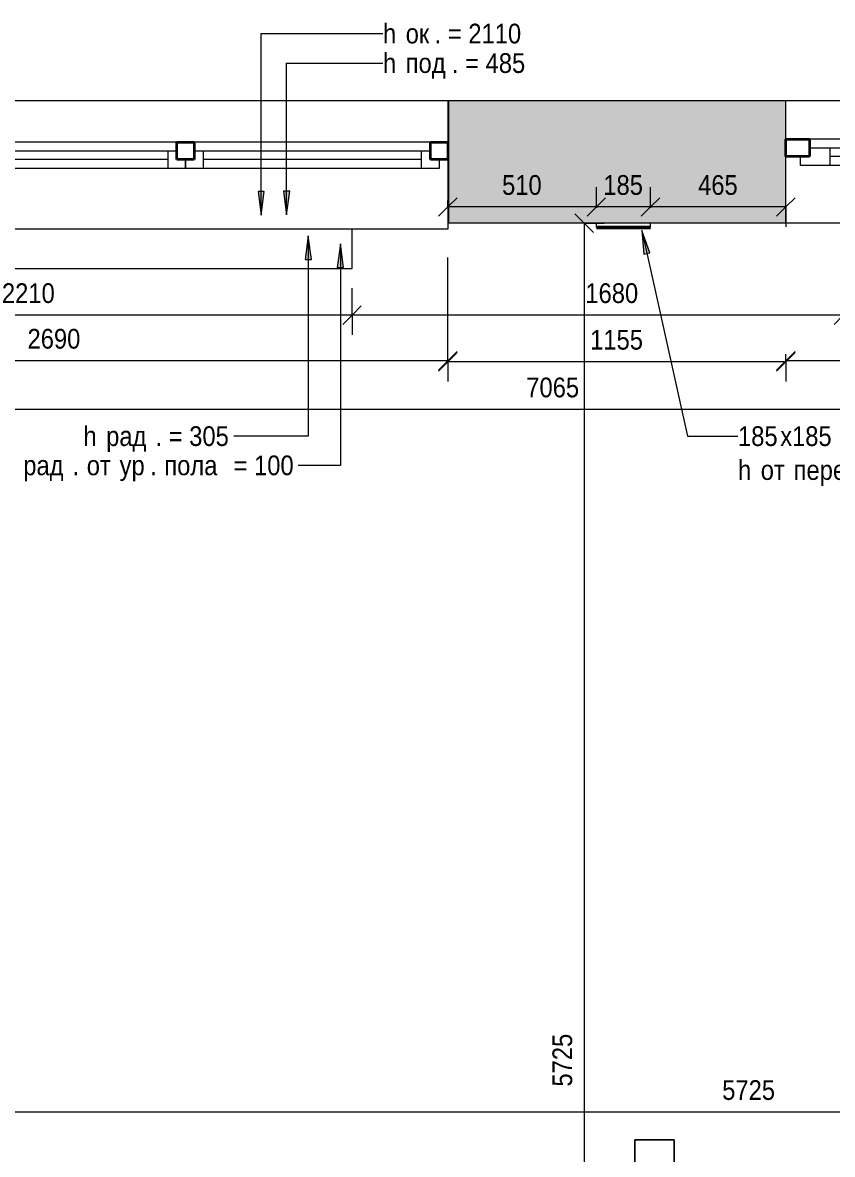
# Model space of a CAD drawing. Header units: millimetres. Extents: x 13896 to 30347, y -17371 to -9261.
# Drawn here: x 16955 to 19724, y -13133 to -9261 of the extents above; entities that cross this region are included whole.
import ezdxf

# ---------------------------------------------------------------- set-up
doc = ezdxf.new("R2010")
doc.units = ezdxf.units.MM
for name, color, linetype, lineweight in [('_ Окна', 7, 'Continuous', 35), ('Аннотация', 7, 'Continuous', 9), ('Марки помещений', 7, 'Continuous', 18), ('Окна', 7, 'Continuous', 20), ('Перекрытие', 7, 'Continuous', 20), ('Размеры', 7, 'Continuous', 9), ('Размеры-45', 7, 'Continuous', 9), ('Стены внутренние', 7, 'Continuous', 20)]:
    doc.layers.add(name, color=color, linetype=linetype, lineweight=lineweight)
doc.layers.add('Линии', color=94, linetype='Continuous', lineweight=9, true_color=0x00a600)
doc.styles.add('Century Gothic', font='GOTHIC.TTF', dxfattribs={"width": 0.9, "height": 67.5})
doc.dimstyles.new('GOT_1_5_округ_до_5', dxfattribs={"dimscale": 304.8, "dimtxt": 70.481358, "dimasz": 0.20876, "dimexe": 0.221457, "dimexo": 0.221457, "dimgap": 0.073819, "dimtad": 1, "dimdec": 0, "dimrnd": 5, "dimdsep": 46, "dimtxsty": 'Century Gothic', "dimblk1": 'OBLIQUE', "dimblk2": 'OBLIQUE', "dimsah": 1, "dimcen": 0.09, "dimazin": 0, "dimtfac": 1, "dimtdec": 4, "dimtix": 1, "dimtmove": 0, "dimatfit": 3, "dimfxl": 1, "dimtvp": 1, "dimtolj": 1, "dimtzin": 0, "dimarcsym": 2})
doc.dimstyles.new('GOT_1_5_округ_до_5_1', dxfattribs={"dimscale": 304.8, "dimtxt": 70.481358, "dimasz": 0.20876, "dimexe": 0.221457, "dimexo": 0.221457, "dimgap": 0.073819, "dimtad": 1, "dimdec": 0, "dimrnd": 5, "dimdsep": 46, "dimtxsty": 'Century Gothic', "dimblk1": 'OBLIQUE', "dimblk2": 'OBLIQUE', "dimsah": 1, "dimcen": 0.09, "dimazin": 0, "dimtfac": 1, "dimtdec": 4, "dimtix": 1, "dimtmove": 2, "dimatfit": 3, "dimfxl": 1, "dimtvp": 1, "dimtolj": 1, "dimtzin": 0, "dimarcsym": 2})

# ---------------------------------------------------------------- blocks, each defined once
blk = doc.blocks.new('w3 - w3 2 233-5852194-02_Обмерочный план')
at = {"layer": '_ Окна', "lineweight": 9}
for p, q in [((-1100, 12.4), (-1040, 12.4)), ((-1100, -17.6), (-1100, 12.4)), ((-1040, 12.4), (-1040, -47.6)), ((-292.7, 12.4), (-232.7, 12.4)), ((-292.7, -47.6), (-292.7, 12.4)), ((-232.7, 12.4), (-232.7, -17.6)), ((-232.7, 12.4), (-172.7, 12.4)), ((-232.7, -17.6), (-232.7, 12.4)), ((-172.7, 12.4), (-172.7, -47.6)), ((604.7, 12.4), (664.7, 12.4)), ((604.7, -47.6), (604.7, 12.4)), ((664.7, 12.4), (724.7, 12.4)), ((664.7, -17.6), (664.7, 12.4)), ((664.7, 12.4), (664.7, -17.6)), ((724.7, 12.4), (724.7, -47.6)), ((1472, 12.4), (1532, 12.4)), ((1472, -47.6), (1472, 12.4)), ((1532, 12.4), (1532, -17.6)), ((-1070, -17.6), (-1100, -17.6)), ((-1070, -47.6), (-1070, -17.6)), ((-262.7, -17.6), (-262.7, -47.6)), ((-232.7, -17.6), (-262.7, -17.6)), ((-202.7, -17.6), (-232.7, -17.6)), ((-202.7, -47.6), (-202.7, -17.6)), ((634.7, -17.6), (634.7, -47.6)), ((664.7, -17.6), (634.7, -17.6)), ((694.7, -17.6), (664.7, -17.6)), ((694.7, -47.6), (694.7, -17.6)), ((1502, -17.6), (1502, -47.6)), ((1532, -17.6), (1502, -17.6)), ((-1040, -47.6), (-1070, -47.6)), ((-262.7, -47.6), (-292.7, -47.6)), ((-172.7, -47.6), (-202.7, -47.6)), ((634.7, -47.6), (604.7, -47.6)), ((724.7, -47.6), (694.7, -47.6)), ((1502, -47.6), (1472, -47.6))]:
    blk.add_line(p, q, dxfattribs=at)
at = {"layer": '_ Окна'}
for p, q in [((-1130, -77.6), (-1130, -17.6)), ((-1130, -17.6), (-1070, -17.6)), ((-1070, -17.6), (-1070, -77.6)), ((-262.7, -17.6), (-202.7, -17.6)), ((-262.7, -77.6), (-262.7, -17.6)), ((-202.7, -17.6), (-202.7, -77.6)), ((634.7, -17.6), (694.7, -17.6)), ((634.7, -77.6), (634.7, -17.6)), ((694.7, -17.6), (694.7, -77.6)), ((1502, -77.6), (1502, -17.6)), ((1502, -17.6), (1562, -17.6)), ((1562, -17.6), (1562, -77.6)), ((-1070, -77.6), (-1130, -77.6)), ((-202.7, -77.6), (-262.7, -77.6)), ((694.7, -77.6), (634.7, -77.6)), ((1562, -77.6), (1502, -77.6))]:
    blk.add_line(p, q, dxfattribs=at)
at = {"layer": 'Окна', "lineweight": 9}
for p, q in [((-1040, 12.4), (-292.7, 12.4)), ((-172.7, 12.4), (604.7, 12.4)), ((724.7, 12.4), (1472, 12.4)), ((-292.7, -47.6), (-1040, -47.6)), ((604.7, -47.6), (-172.7, -47.6)), ((1472, -47.6), (724.7, -47.6))]:
    blk.add_line(p, q, dxfattribs=at)
at = {"layer": 'Окна'}
for p, q in [((-1040, -17.6), (-292.7, -17.6)), ((-172.7, -17.6), (604.7, -17.6)), ((724.7, -17.6), (1472, -17.6)), ((-1070, -77.6), (-262.7, -77.6)), ((-202.7, -77.6), (634.7, -77.6)), ((694.7, -77.6), (1502, -77.6))]:
    blk.add_line(p, q, dxfattribs=at)
blk = doc.blocks.new('Anschlag - Anschlag 2-6141227-02_Обмерочный план')
at = {"layer": '_ Окна', "lineweight": 9}
for p, q in [((-1080, 12.2), (-980, 12.2)), ((-1080, -17.8), (-1080, 12.2)), ((-980, 12.2), (-980, -47.8)), ((-100, 12.2), (0, 12.2)), ((-100, -47.8), (-100, 12.2)), ((0, 12.2), (100, 12.2)), ((0, -17.8), (0, 12.2)), ((0, 12.2), (0, -17.8)), ((100, 12.2), (100, -47.8)), ((980, 12.2), (1080, 12.2)), ((980, -47.8), (980, 12.2)), ((1080, 12.2), (1080, -17.8)), ((-1050, -17.8), (-1080, -17.8)), ((-1050, -47.8), (-1050, -17.8)), ((-30, -17.8), (-30, -47.8)), ((0, -17.8), (-30, -17.8)), ((30, -17.8), (0, -17.8)), ((30, -47.8), (30, -17.8)), ((1050, -17.8), (1050, -47.8)), ((1080, -17.8), (1050, -17.8)), ((-980, -47.8), (-1050, -47.8)), ((-30, -47.8), (-100, -47.8)), ((100, -47.8), (30, -47.8)), ((1050, -47.8), (980, -47.8))]:
    blk.add_line(p, q, dxfattribs=at)
at = {"layer": '_ Окна'}
for p, q in [((-1130, -77.8), (-1130, -17.8)), ((-1130, -17.8), (-1050, -17.8)), ((-1050, -17.8), (-1050, -77.8)), ((-30, -17.8), (30, -17.8)), ((-30, -77.8), (-30, -17.8)), ((30, -17.8), (30, -77.8)), ((1050, -77.8), (1050, -17.8)), ((1050, -17.8), (1130, -17.8)), ((1130, -17.8), (1130, -77.8)), ((-1050, -77.8), (-1130, -77.8)), ((30, -77.8), (-30, -77.8)), ((1130, -77.8), (1050, -77.8))]:
    blk.add_line(p, q, dxfattribs=at)
at = {"layer": 'Окна', "lineweight": 9}
for p, q in [((-980, 12.2), (-100, 12.2)), ((100, 12.2), (980, 12.2)), ((-100, -47.8), (-980, -47.8)), ((980, -47.8), (100, -47.8))]:
    blk.add_line(p, q, dxfattribs=at)
at = {"layer": 'Окна'}
for p, q in [((-980, -17.8), (-60, -17.8)), ((60, -17.8), (980, -17.8)), ((-1050, -77.8), (-30, -77.8)), ((30, -77.8), (1050, -77.8))]:
    blk.add_line(p, q, dxfattribs=at)
blk = doc.blocks.new('DIMBLOCK79-02_Обмерочный план')
at = {"layer": 'Размеры-45', "lineweight": 18}
for p, q in [((15237.8, -10584.5), (15269.6, -10552.6)), ((22300.8, -10584.5), (22332.6, -10552.6)), ((15237.8, -10584.5), (15206, -10616.3)), ((22300.8, -10584.5), (22269, -10616.3))]:
    blk.add_line(p, q, dxfattribs=at)
at = {"layer": 'Размеры-45'}
for p, q in [((15237.8, -10584.5), (15237.8, -10562)), ((22300.8, -10584.5), (22300.8, -10562)), ((22300.8, -10584.5), (15237.8, -10584.5)), ((15237.8, -10584.5), (15237.8, -10652)), ((22300.8, -10584.5), (22300.8, -10652))]:
    blk.add_line(p, q, dxfattribs=at)
at = {"layer": 'Размеры-45', "color": 0, "insert": (18677.6, -10475.4), "char_height": 67.5, "width": 220.17, "attachment_point": 1, "line_spacing_factor": 0.984502, "style": 'Century Gothic'}
blk.add_mtext('7065', dxfattribs=at)
blk = doc.blocks.new('_Oblique')
at = {"color": 0, "linetype": 'ByBlock', "lineweight": -2}
blk.add_line((-0.5, -0.5), (0.5, 0.5), dxfattribs=at)
blk = doc.blocks.new('DIMBLOCK108-02_Обмерочный план')
at = {"layer": 'Размеры-45'}
for p, q in [((15717.8, -10417.8), (15717.8, -10064.6)), ((18409.8, -10417.8), (18409.8, -10064.6)), ((18409.8, -10417.8), (15717.8, -10417.8)), ((15717.8, -10417.8), (15717.8, -10485.3)), ((18409.8, -10417.8), (18409.8, -10485.3))]:
    blk.add_line(p, q, dxfattribs=at)
at = {"layer": 'Размеры-45', "lineweight": 18}
for p, q in [((15717.8, -10417.8), (15749.6, -10386)), ((18409.8, -10417.8), (18441.6, -10386)), ((15717.8, -10417.8), (15686, -10449.6)), ((18409.8, -10417.8), (18378, -10449.6))]:
    blk.add_line(p, q, dxfattribs=at)
at = {"layer": 'Размеры-45', "color": 0, "insert": (16972.1, -10308.8), "char_height": 67.5, "width": 220.17, "attachment_point": 1, "line_spacing_factor": 0.984502, "style": 'Century Gothic'}
blk.add_mtext('2690', dxfattribs=at)
blk = doc.blocks.new('DIMBLOCK111-02_Обмерочный план')
at = {"layer": 'Размеры-45', "lineweight": 18}
for p, q in [((19565.6, -10417.8), (19597.4, -10386)), ((21825.6, -10417.8), (21857.4, -10386)), ((19565.6, -10417.8), (19533.8, -10449.6)), ((21825.6, -10417.8), (21793.8, -10449.6))]:
    blk.add_line(p, q, dxfattribs=at)
at = {"layer": 'Размеры-45'}
for p, q in [((19565.6, -10417.8), (19565.6, -10395.3)), ((21825.6, -10417.8), (21825.6, -10395.3)), ((21825.6, -10417.8), (19565.6, -10417.8)), ((19565.6, -10417.8), (19565.6, -10485.3)), ((21825.6, -10417.8), (21825.6, -10485.3))]:
    blk.add_line(p, q, dxfattribs=at)
at = {"layer": 'Размеры-45', "color": 0, "insert": (20603.8, -10308.8), "char_height": 67.5, "width": 220.17, "attachment_point": 1, "line_spacing_factor": 0.984502, "style": 'Century Gothic'}
blk.add_mtext('2260', dxfattribs=at)
blk = doc.blocks.new('DIMBLOCK112-02_Обмерочный план')
at = {"layer": 'Размеры-45'}
for p, q in [((18409.8, -10421.2), (18409.8, -10064.6)), ((19565.6, -10421.2), (19565.6, -10398.7)), ((19565.6, -10421.2), (18409.8, -10421.2)), ((18409.8, -10421.2), (18409.8, -10488.7)), ((19565.6, -10421.2), (19565.6, -10488.7))]:
    blk.add_line(p, q, dxfattribs=at)
at = {"layer": 'Размеры-45', "lineweight": 18}
for p, q in [((18409.8, -10421.2), (18441.6, -10389.4)), ((19565.6, -10421.2), (19597.4, -10389.4)), ((18409.8, -10421.2), (18378, -10453)), ((19565.6, -10421.2), (19533.8, -10453))]:
    blk.add_line(p, q, dxfattribs=at)
at = {"layer": 'Размеры-45', "color": 0, "insert": (18896, -10312.2), "char_height": 67.5, "width": 220.17, "attachment_point": 1, "line_spacing_factor": 0.984502, "style": 'Century Gothic'}
blk.add_mtext('1155', dxfattribs=at)
blk = doc.blocks.new('DIMBLOCK115-02_Обмерочный план')
at = {"layer": 'Размеры-45'}
for p, q in [((18081.8, -10261.7), (18081.8, -10169.6)), ((19761.8, -10261.7), (19761.8, -10149.6)), ((19761.8, -10261.7), (18081.8, -10261.7)), ((18081.8, -10261.7), (18081.8, -10329.2)), ((19761.8, -10261.7), (19761.8, -10329.2))]:
    blk.add_line(p, q, dxfattribs=at)
at = {"layer": 'Размеры-45', "lineweight": 18}
for p, q in [((18081.8, -10261.7), (18050, -10293.5)), ((18081.8, -10261.7), (18113.6, -10229.9)), ((19761.8, -10261.7), (19730, -10293.5)), ((19761.8, -10261.7), (19793.6, -10229.9))]:
    blk.add_line(p, q, dxfattribs=at)
at = {"layer": 'Размеры-45', "color": 0, "insert": (18879.6, -10152.7), "char_height": 67.5, "width": 220.17, "attachment_point": 1, "line_spacing_factor": 0.984502, "style": 'Century Gothic'}
blk.add_mtext('1680', dxfattribs=at)
blk = doc.blocks.new('DIMBLOCK116-02_Обмерочный план')
at = {"layer": 'Размеры-45'}
for p, q in [((15870.8, -10261.7), (15870.8, -10169.6)), ((18081.8, -10261.7), (18081.8, -10169.6)), ((18081.8, -10261.7), (15870.8, -10261.7)), ((15870.8, -10261.7), (15870.8, -10329.2)), ((18081.8, -10261.7), (18081.8, -10329.2))]:
    blk.add_line(p, q, dxfattribs=at)
at = {"layer": 'Размеры-45', "lineweight": 18}
for p, q in [((15870.8, -10261.7), (15839, -10293.5)), ((15870.8, -10261.7), (15902.6, -10229.9)), ((18081.8, -10261.7), (18050, -10293.5)), ((18081.8, -10261.7), (18113.6, -10229.9))]:
    blk.add_line(p, q, dxfattribs=at)
at = {"layer": 'Размеры-45', "color": 0, "insert": (16884.6, -10152.7), "char_height": 67.5, "width": 220.17, "attachment_point": 1, "line_spacing_factor": 0.984502, "style": 'Century Gothic'}
blk.add_mtext('2210', dxfattribs=at)
blk = doc.blocks.new('DIMBLOCK134-02_Обмерочный план')
at = {"layer": 'Размеры-45', "lineweight": 18}
for p, q in [((18876, -9947.1), (18844.2, -9915.3)), ((18876, -9947.1), (18907.9, -9979)), ((18876, -15672.1), (18844.2, -15640.3)), ((18876, -15672.1), (18907.9, -15704))]:
    blk.add_line(p, q, dxfattribs=at)
at = {"layer": 'Размеры-45'}
for p, q in [((18876, -9947.1), (18853.5, -9947.1)), ((18876, -9947.1), (18876, -15672.1)), ((18876, -9947.1), (18943.5, -9947.1)), ((18876, -15672.1), (18808.5, -15672.1)), ((18876, -15672.1), (18895, -15672.1))]:
    blk.add_line(p, q, dxfattribs=at)
at = {"layer": 'Размеры-45', "color": 0, "insert": (18767, -12901.4), "char_height": 67.5, "width": 220.17, "attachment_point": 1, "rotation": 90, "line_spacing_factor": 0.984502, "style": 'Century Gothic'}
blk.add_mtext('5725', dxfattribs=at)
blk = doc.blocks.new('DIMBLOCK140-02_Обмерочный план')
at = {"layer": 'Размеры-45'}
for p, q in [((19102.3, -9891.6), (19102.3, -9824.1)), ((19565.6, -9891.6), (19565.6, -9869.1)), ((19565.6, -9891.6), (19102.3, -9891.6)), ((19102.3, -9891.6), (19102.3, -9894.6)), ((19565.6, -9891.6), (19565.6, -9959.1))]:
    blk.add_line(p, q, dxfattribs=at)
at = {"layer": 'Размеры-45', "lineweight": 18}
for p, q in [((19102.3, -9891.6), (19134.1, -9859.8)), ((19565.6, -9891.6), (19597.4, -9859.8)), ((19102.3, -9891.6), (19070.5, -9923.4)), ((19565.6, -9891.6), (19533.8, -9923.4))]:
    blk.add_line(p, q, dxfattribs=at)
at = {"layer": 'Размеры-45', "color": 0, "insert": (19265.1, -9782.6), "char_height": 67.5, "width": 165.128, "attachment_point": 1, "line_spacing_factor": 0.984502, "style": 'Century Gothic'}
blk.add_mtext('465', dxfattribs=at)
blk = doc.blocks.new('DIMBLOCK141-02_Обмерочный план')
at = {"layer": 'Размеры-45'}
for p, q in [((18917.3, -9891.6), (18917.3, -9824.1)), ((19102.3, -9891.6), (19102.3, -9824.1)), ((19102.3, -9891.6), (18917.3, -9891.6)), ((18917.3, -9891.6), (18917.3, -9894.6)), ((19102.3, -9891.6), (19102.3, -9894.6))]:
    blk.add_line(p, q, dxfattribs=at)
at = {"layer": 'Размеры-45', "lineweight": 18}
for p, q in [((18917.3, -9891.6), (18949.1, -9859.8)), ((19102.3, -9891.6), (19134.1, -9859.8)), ((18917.3, -9891.6), (18885.5, -9923.4)), ((19102.3, -9891.6), (19070.5, -9923.4))]:
    blk.add_line(p, q, dxfattribs=at)
at = {"layer": 'Размеры-45', "color": 0, "insert": (18941, -9782.6), "char_height": 67.5, "width": 165.128, "attachment_point": 1, "line_spacing_factor": 0.984502, "style": 'Century Gothic'}
blk.add_mtext('185', dxfattribs=at)
blk = doc.blocks.new('DIMBLOCK142-02_Обмерочный план')
at = {"layer": 'Размеры-45'}
for p, q in [((18917.3, -9891.6), (18917.3, -9824.1)), ((18409.8, -9891.6), (18409.8, -9869.1)), ((18917.3, -9891.6), (18409.8, -9891.6)), ((18409.8, -9891.6), (18409.8, -9959.1)), ((18917.3, -9891.6), (18917.3, -9894.6))]:
    blk.add_line(p, q, dxfattribs=at)
at = {"layer": 'Размеры-45', "lineweight": 18}
for p, q in [((18409.8, -9891.6), (18441.6, -9859.8)), ((18917.3, -9891.6), (18949.1, -9859.8)), ((18409.8, -9891.6), (18378, -9923.4)), ((18917.3, -9891.6), (18885.5, -9923.4))]:
    blk.add_line(p, q, dxfattribs=at)
at = {"layer": 'Размеры-45', "color": 0, "insert": (18594.8, -9782.6), "char_height": 67.5, "width": 165.128, "attachment_point": 1, "line_spacing_factor": 0.984502, "style": 'Century Gothic'}
blk.add_mtext('510', dxfattribs=at)
blk = doc.blocks.new('Марка_Помещение_Номер - Номер-4743664-02_Обмерочный план')
at = {"layer": 'Марки помещений'}
for p, q in [((-1.477, 2.76), (-1.477, 7.259)), ((-1.477, 7.259), (1.49, 7.259)), ((1.49, 7.259), (-1.477, 7.259)), ((-1.477, 7.259), (-1.477, 2.76)), ((1.49, 7.259), (1.49, 2.76)), ((1.49, 2.76), (1.49, 7.259)), ((1.49, 2.76), (-1.477, 2.76)), ((-1.477, 2.76), (1.49, 2.76))]:
    blk.add_line(p, q, dxfattribs=at)
blk = doc.blocks.new('DIMBLOCK157-02_Обмерочный план')
at = {"layer": 'Размеры-45'}
for p, q in [((22300.8, -12988.6), (22300.8, -11884.6)), ((16577.8, -12988.6), (16577.8, -12921.1)), ((22300.8, -12988.6), (16577.8, -12988.6)), ((16577.8, -12988.6), (16577.8, -13023.6)), ((22300.8, -12988.6), (22300.8, -13056.1))]:
    blk.add_line(p, q, dxfattribs=at)
at = {"layer": 'Размеры-45', "lineweight": 18}
for p, q in [((16577.8, -12988.6), (16609.6, -12956.7)), ((22300.8, -12988.6), (22332.6, -12956.7)), ((16577.8, -12988.6), (16546, -13020.4)), ((22300.8, -12988.6), (22269, -13020.4))]:
    blk.add_line(p, q, dxfattribs=at)
at = {"layer": 'Размеры-45', "color": 0, "insert": (19347.6, -12879.5), "char_height": 67.5, "width": 220.17, "attachment_point": 1, "line_spacing_factor": 0.984502, "style": 'Century Gothic'}
blk.add_mtext('5725', dxfattribs=at)

msp = doc.modelspace()

# ---------------------------------------------------------------- hatches: boundary and pattern name
at = {"layer": 'Аннотация'}
for points in [[(17770.9, -9919.2), (17781.6, -9838.2), (17760.3, -9838.2)], [(17858, -9918.8), (17868.7, -9837.8), (17847.4, -9837.8)], [(17932.2, -9990.2), (17921.5, -10071.2), (17942.9, -10071.2)], [(19072.4, -9972), (19079.6, -10053.4), (19100.4, -10048.7)], [(18042, -10017.6), (18031.3, -10098.6), (18052.7, -10098.6)]]:
    msp.add_hatch(color=256, dxfattribs=at).paths.add_polyline_path(points)
at = {"layer": 'Стены внутренние', "true_color": 0xc0c0c0}
h = msp.add_hatch(color=9, dxfattribs=at)
h.paths.add_polyline_path([(26491.8, -9947.1), (26491.8, -9527.1), (25768.8, -9527.1), (25768.8, -9947.1), (26451.1, -9947.1)])
h.paths.add_polyline_path([(23079.8, -9947.1), (23079.8, -9527.1), (21825.6, -9527.1), (21825.6, -9947.1), (22423.8, -9947.1)])
h.paths.add_polyline_path([(19565.6, -9947.1), (19565.6, -9527.1), (18411.8, -9527.1), (18411.8, -9947.1)])

# ---------------------------------------------------------------- linework, layer by layer
at = {"layer": 'Аннотация'}
for p, q in [((17770.9, -9298.2), (18187.5, -9298.2)), ((17770.9, -9919.2), (17770.9, -9298.2)), ((17858, -9399.3), (18187.5, -9399.3)), ((17858, -9918.8), (17858, -9399.3)), ((17781.6, -9838.2), (17760.3, -9838.2)), ((17760.3, -9838.2), (17770.9, -9919.2)), ((17770.9, -9919.2), (17781.6, -9838.2)), ((17868.7, -9837.8), (17847.4, -9837.8)), ((17847.4, -9837.8), (17858, -9918.8)), ((17858, -9918.8), (17868.7, -9837.8)), ((17932.2, -9990.2), (17921.5, -10071.2)), ((17942.9, -10071.2), (17932.2, -9990.2)), ((17932.2, -9990.2), (17932.2, -10675.7)), ((19072.4, -9972), (19079.6, -10053.4)), ((19100.4, -10048.7), (19072.4, -9972)), ((19072.4, -9972), (19229.1, -10675.7)), ((18042, -10017.6), (18031.3, -10098.6)), ((18052.7, -10098.6), (18042, -10017.6)), ((18042, -10017.6), (18042, -10775.7)), ((19079.6, -10053.4), (19100.4, -10048.7)), ((17921.5, -10071.2), (17942.9, -10071.2)), ((18031.3, -10098.6), (18052.7, -10098.6)), ((17680.5, -10675.7), (17677.7, -10675.7)), ((17932.2, -10675.7), (17680.5, -10675.7)), ((19229.1, -10675.7), (19401.6, -10675.7)), ((17953.3, -10775.7), (17897.9, -10775.7)), ((18042, -10775.7), (17953.3, -10775.7))]:
    msp.add_line(p, q, dxfattribs=at)
at = {"layer": 'Линии', "color": 5, "lineweight": 20, "true_color": 0x0000ff}
for p, q in [((18917.3, -9962.1), (18917.3, -9947.1)), ((19102.3, -9962.1), (19102.3, -9947.1))]:
    msp.add_line(p, q, dxfattribs=at)
at = {"layer": 'Линии', "color": 7, "lineweight": 20}
for p, q in [((18081.8, -10102.1), (18081.8, -9967.1)), ((15870.8, -10102.1), (18081.8, -10102.1))]:
    msp.add_line(p, q, dxfattribs=at)
at = {"layer": 'Линии', "color": 5, "lineweight": 50, "true_color": 0x0000ff}
msp.add_line((18917.3, -9962.1), (19102.3, -9962.1), dxfattribs=at)
at = {"layer": 'Перекрытие'}
msp.add_line((18411.8, -9837.1), (18409.8, -9837.1), dxfattribs=at)
at = {"layer": 'Стены внутренние'}
for p, q in [((14837.8, -9527.1), (18409.8, -9527.1)), ((18409.8, -9527.1), (18409.8, -9669.5)), ((18411.8, -9527.1), (18411.8, -9947.1)), ((18411.8, -9527.1), (26491.8, -9527.1)), ((19565.6, -9659.3), (19565.6, -9527.1)), ((19565.6, -9947.1), (19565.6, -9719.3)), ((18409.8, -9729.5), (18409.8, -9967.1)), ((22300.8, -9947.1), (18411.8, -9947.1)), ((18409.8, -9967.1), (15294.8, -9967.1))]:
    msp.add_line(p, q, dxfattribs=at)

# ---------------------------------------------------------------- block references
at = {"layer": 'Марки помещений', "xscale": 44.99999999999998, "yscale": 44.99999999999998, "zscale": 44.99999999999998}
msp.add_blockref('Марка_Помещение_Номер - Номер-4743664-02_Обмерочный план', (19115.8, -13409.7), dxfattribs=at)
at = {"layer": 'Окна', "rotation": 180}
for name, p in [('w3 - w3 2 233-5852194-02_Обмерочный план', (17279.8, -9747.1)), ('Anschlag - Anschlag 2-6141227-02_Обмерочный план', (20695.6, -9737.1))]:
    msp.add_blockref(name, p, dxfattribs=at)

# ---------------------------------------------------------------- texts
at = {"layer": 'Аннотация', "char_height": 67.5, "attachment_point": 1, "style": 'Century Gothic'}
for s, insert, width in [('h ', (18187.5, -9264.5), 94.158), ('ок', (18265.2, -9264.5), 120.133), ('. = 2110', (18364.3, -9264.5), 383.126), ('h ', (18187.5, -9365.5), 94.158), ('. = 485', (18423.3, -9365.5), 324.683), ('под', (18265.2, -9365.5), 191.563), ('h ', (17163.3, -10642), 94.158), ('. = 305', (17409.8, -10642), 324.683), ('185', (19401.6, -10642), 175.329), ('185', (19586.4, -10642), 175.329), ('рад', (17241, -10642), 204.551), ('\\fCentury Gothic|b0|i0|c204|p34|;\\W.9;х', (19546.2, -10642), 48.703), ('рад', (16957.6, -10742), 204.551), ('от', (17174.6, -10742), 107.146), ('\\fCentury Gothic|b0|i0|c204|p34|;\\W.9; ', (17263, -10742), 29.222), ('ур', (17287.1, -10742), 126.627), ('пола', (17439.8, -10742), 259.747), (' = 100', (17654.1, -10742), 295.462), ('h ', (19401.6, -10758), 94.158), ('\\fCentury Gothic|b0|i0|c204|p34|;\\W.9; ', (19567.7, -10758), 29.222), ('. ', (17126.4, -10742), 58.443), ('. ', (17391.6, -10742), 58.443), ('от', (19479.3, -10758), 107.146), ('перекр', (19591.8, -10758), 392.867)]:
    msp.add_mtext(s, dxfattribs=dict(at, insert=insert, width=width))

# ---------------------------------------------------------------- dimensions: what is measured, and where the dimension line sits
at = {"layer": 'Размеры'}
for base, p1, p2, override, picture, middle in [((18409.817326, -9891.5927897), (18917.317326, -9962.1392535), (18409.817326, -9936.5859942), {"dimpost": '<>', "dimfxl": 508.142912}, 'DIMBLOCK142-02_Обмерочный план', (18663.567326, -9833.6449648)), ((18917.3, -9891.6), (19102.3, -9962.1), (18917.3, -9962.1), {"dimpost": '<>', "dimfxl": 185}, 'DIMBLOCK141-02_Обмерочный план', (19009.8, -9833.6))]:
    dim = msp.add_linear_dim(base=base, p1=p1, p2=p2, dimstyle='GOT_1_5_округ_до_5', override=override, dxfattribs=at)
    dim.commit()
    dim.dimension.update_dxf_attribs({"geometry": picture, "text_midpoint": middle})
for base, p1, p2, angle, override, picture, middle in [((19102.3, -9891.6), (19565.6, -9936.6), (19102.3, -9962.1), 0, {"dimpost": '<>', "dimfxl": 463.968409}, 'DIMBLOCK140-02_Обмерочный план', (19333.9, -9833.6)), ((18876, -15672.1), (18921, -9947.1), (18962.5, -15672.1), 90, {"dimpost": '<>', "dimfxl": 5725.149798}, 'DIMBLOCK134-02_Обмерочный план', (18818.1, -12809.6)), ((15717.8, -10417.8), (18409.8, -9997.1), (15717.8, -9997.1), 0, {"dimpost": '<>', "dimfxl": 2692}, 'DIMBLOCK108-02_Обмерочный план', (17063.8, -10359.8)), ((18409.8, -10421.2), (19565.6, -10466.2), (18409.8, -9997.1), 0, {"dimpost": '<>', "dimfxl": 1247.316991}, 'DIMBLOCK112-02_Обмерочный план', (18987.7, -10364.1)), ((15870.8, -10261.7), (18081.8, -10102.1), (15870.8, -10102.1), 0, {"dimpost": '<>', "dimfxl": 2211}, 'DIMBLOCK116-02_Обмерочный план', (16976.3, -10203.7)), ((19565.6, -10417.8), (21825.6, -10462.8), (19565.6, -10462.8), 0, {"dimpost": '<>', "dimfxl": 2260}, 'DIMBLOCK111-02_Обмерочный план', (20695.6, -10359.8)), ((15237.8, -10584.5), (22300.8, -10629.5), (15237.8, -10629.5), 0, {"dimpost": '<>', "dimfxl": 7063}, 'DIMBLOCK79-02_Обмерочный план', (18769.3, -10526.5)), ((16577.8, -12988.6), (22300.8, -11817.1), (16577.8, -13091.1), 0, {"dimpost": '<>', "dimfxl": 5863.08835}, 'DIMBLOCK157-02_Обмерочный план', (19439.3, -12930.6))]:
    dim = msp.add_linear_dim(base=base, p1=p1, p2=p2, angle=angle, dimstyle='GOT_1_5_округ_до_5', override=override, dxfattribs=at)
    dim.commit()
    dim.dimension.update_dxf_attribs({"geometry": picture, "text_midpoint": middle})
dim = msp.add_linear_dim(base=(18081.8, -10261.7), p1=(19761.8, -10082.1), p2=(18081.8, -10102.1), angle=0, dimstyle='GOT_1_5_округ_до_5_1', override={"dimpost": '<>', "dimfxl": 1680.119043}, dxfattribs=at)
dim.commit()
dim.dimension.update_dxf_attribs({"geometry": 'DIMBLOCK115-02_Обмерочный план', "text_midpoint": (18989.7, -10197.7), "dimtype": 160})

doc.saveas('drawing.dxf')
